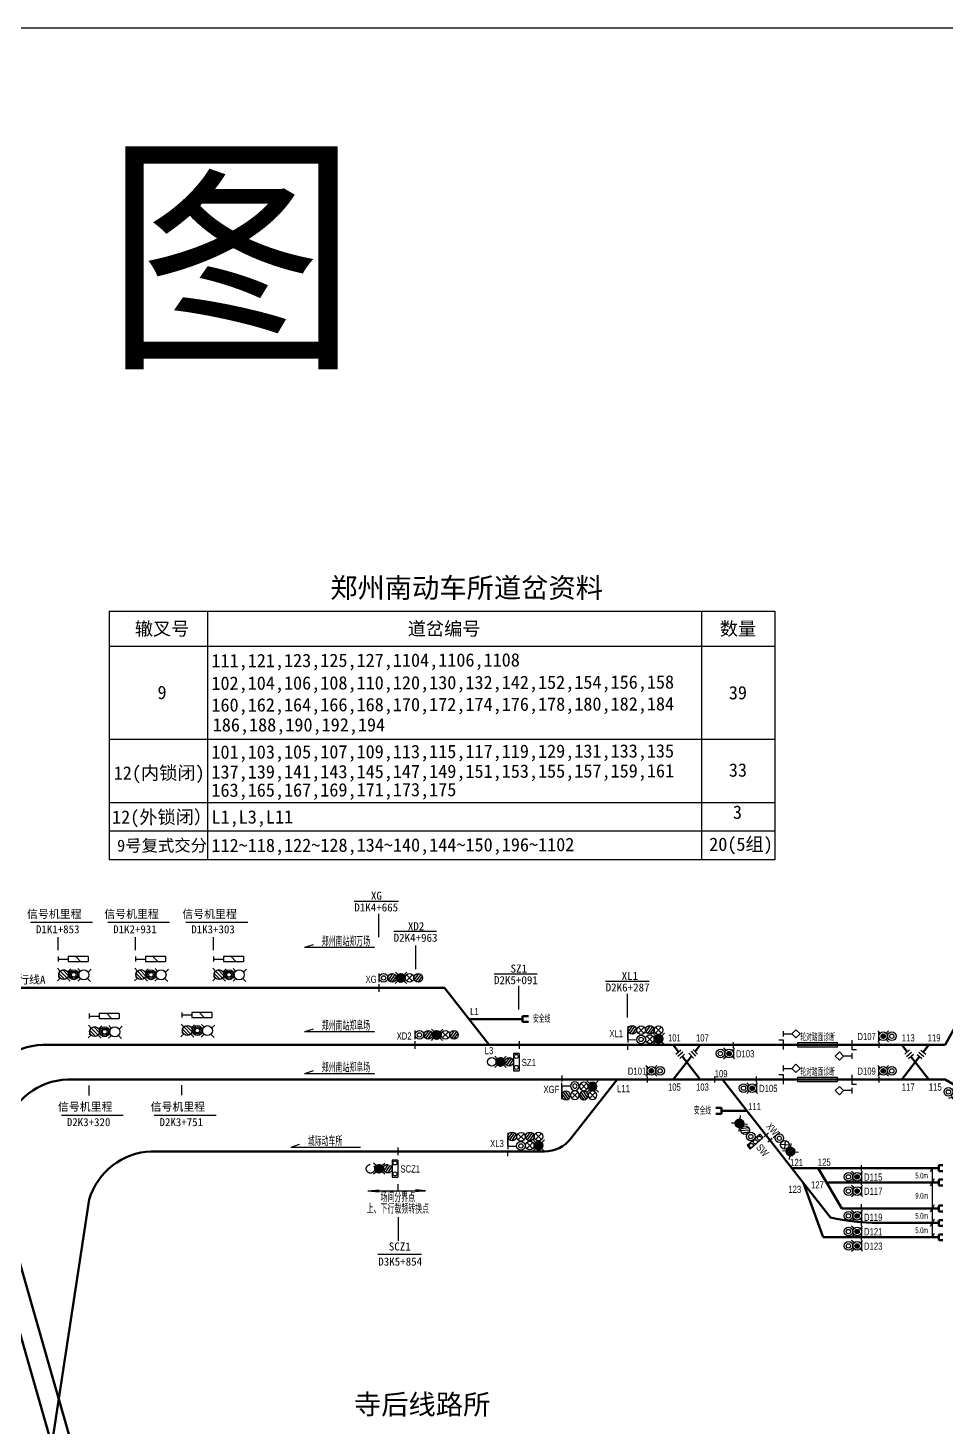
# Model space of a CAD drawing. Header units: millimetres. Extents: x -17381 to -15684, y 1883 to 2345.
# Drawn here: x -16195.3 to -16057.7, y 2135.2 to 2345 of the extents above; entities that cross this region are included whole.
import ezdxf
from ezdxf.enums import TextEntityAlignment as Align

# ---------------------------------------------------------------- set-up
doc = ezdxf.new("R2010")
doc.units = ezdxf.units.MM
doc.linetypes.add('虚线', pattern=[12, 10, -2])
for name, color, linetype in [('1', 1, 'Continuous'), ('D0', 7, 'Continuous'), ('XSK3', 7, 'Continuous'), ('ZC_新建_标注', 7, 'Continuous'), ('ZC_新建_股道', 7, 'Continuous')]:
    doc.layers.add(name, color=color, linetype=linetype)
doc.styles.add('HZ', font='complex.shx', dxfattribs={"width": 0.75, "bigfont": 'gbcbig.shx'})
doc.styles.add('HZTXT', font='rs9.shx', dxfattribs={"width": 0.7, "bigfont": 'HZTXT.SHX'})
doc.styles.get("Standard").update_dxf_attribs({"font": ''})
doc.styles.add('宋体', font='')
doc.styles.get('Standard').set_extended_font_data('SimSun')
doc.styles.get('宋体').set_extended_font_data('SimSun')

# ---------------------------------------------------------------- blocks, each defined once
blk = doc.blocks.new('A$C6B4550D8')
at = {"color": 7, "linetype": 'Continuous', "lineweight": -3}
for p, q in [((0, 10.88), (0, 3.33)), ((0.08, 4.69), (4.05, 4.68))]:
    blk.add_line(p, q, dxfattribs=at)
at = {"color": 1, "lineweight": -3}
for p, q in [((12.24, 5.08), (15.17, 6.78)), ((12.24, 4.93), (15.3, 6.7)), ((12.25, 5.25), (15.02, 6.85)), ((12.25, 4.78), (15.42, 6.62)), ((12.27, 4.64), (15.54, 6.53)), ((12.28, 5.42), (14.86, 6.91)), ((12.33, 5.6), (14.68, 6.96)), ((12.4, 5.79), (14.48, 6.99)), ((12.51, 6.01), (14.23, 7.01)), ((12.68, 6.26), (13.93, 6.98)), ((12.3, 4.5), (15.64, 6.43)), ((12.34, 4.37), (15.73, 6.33)), ((12.39, 4.25), (15.82, 6.23)), ((12.44, 4.12), (15.9, 6.12)), ((12.51, 4.01), (15.97, 6.01)), ((12.58, 3.89), (16.03, 5.89)), ((12.65, 3.78), (16.09, 5.77)), ((12.74, 3.68), (16.13, 5.64)), ((12.83, 3.58), (16.17, 5.51)), ((12.94, 3.49), (16.2, 5.37)), ((13.05, 3.4), (16.22, 5.23)), ((13.17, 3.31), (16.23, 5.08)), ((13.31, 3.24), (16.23, 4.93)), ((13.45, 3.17), (16.22, 4.77)), ((13.61, 3.11), (16.19, 4.6)), ((13.79, 3.06), (16.15, 4.42)), ((14, 3.02), (16.08, 4.22)), ((14.24, 3.01), (15.97, 4)), ((14.55, 3.03), (15.79, 3.75))]:
    blk.add_line(p, q, dxfattribs=at)
at = {"layer": '1', "color": 2, "lineweight": -3}
for p, q in [((2.16, 11.19), (0.2, 8.37)), ((3.16, 10.83), (0.84, 7.59)), ((3.8, 10.06), (1.84, 7.24)), ((10.37, 11.19), (8.41, 8.37)), ((11.36, 10.83), (9.05, 7.59)), ((12, 10.06), (10.04, 7.24))]:
    blk.add_line(p, q, dxfattribs=at)
at = {"layer": '1', "color": 7, "lineweight": -3}
for p, q in [((7.55, 10.46), (4.74, 7.64)), ((4.75, 10.45), (7.54, 7.61)), ((0, 0), (0, 2.67)), ((11.61, 6.36), (8.81, 3.54)), ((8.81, 6.35), (11.6, 3.51))]:
    blk.add_line(p, q, dxfattribs=at)
at = {"layer": '1', "color": 1, "lineweight": -3}
for p, q in [((12.98, 6.42), (11.77, 7.62)), ((15.81, 6.42), (17.01, 7.62))]:
    blk.add_line(p, q, dxfattribs=at)
at = {"layer": '1', "lineweight": -3}
for p, q in [((12.82, 3.59), (11.62, 2.39)), ((16.85, 2.39), (15.65, 3.59))]:
    blk.add_line(p, q, dxfattribs=at)
at = {"layer": '1', "color": 2, "lineweight": -3}
for centre in [(2.01, 9.21), (10.22, 9.21)]:
    blk.add_circle(centre, 2, dxfattribs=at)
at = {"layer": '1', "color": 7, "lineweight": -3}
for centre, radius in [((6.13, 4.81), 2), ((6.15, 9.05), 2), ((10.21, 4.95), 2), ((6.13, 4.81), 1)]:
    blk.add_circle(centre, radius, dxfattribs=at)
at = {"layer": '1', "color": 3, "lineweight": -3}
blk.add_circle((14.24, 9.1), 2, dxfattribs=at)
at = {"layer": '1', "color": 1, "lineweight": -3}
blk.add_circle((14.24, 5.01), 2, dxfattribs=at)
blk = doc.blocks.new('LD')
at = {"layer": '1', "color": 3}
blk.add_circle((0, 0), 1.5, dxfattribs=at)
blk = doc.blocks.new('*X12')
at = {"color": 0}
for p, q in [((-1.5, 0.06), (0.7, 1.33)), ((-1.5, -0.06), (0.8, 1.27)), ((-1.49, 0.18), (0.59, 1.38)), ((-1.49, -0.17), (0.89, 1.21)), ((-1.47, 0.31), (0.47, 1.43)), ((-1.47, -0.27), (0.97, 1.14)), ((-1.45, -0.38), (1.05, 1.07)), ((-1.43, 0.44), (0.33, 1.46)), ((-1.42, -0.48), (1.12, 0.99)), ((-1.39, -0.57), (1.19, 0.92)), ((-1.38, 0.59), (0.18, 1.49)), ((-1.35, -0.66), (1.25, 0.83)), ((-1.3, 0.75), (0, 1.5)), ((-1.3, -0.75), (1.3, 0.75)), ((-1.25, -0.83), (1.35, 0.66)), ((-1.19, -0.92), (1.39, 0.57)), ((-1.17, 0.94), (-0.23, 1.48)), ((-1.12, -0.99), (1.42, 0.48)), ((-1.05, -1.07), (1.45, 0.38)), ((-0.97, -1.14), (1.47, 0.27)), ((-0.89, -1.21), (1.49, 0.17)), ((-0.8, -1.27), (1.5, 0.06)), ((-0.7, -1.33), (1.5, -0.06)), ((-0.59, -1.38), (1.49, -0.18)), ((-0.47, -1.43), (1.47, -0.31)), ((-0.33, -1.46), (1.43, -0.44)), ((-0.18, -1.49), (1.38, -0.59)), ((0, -1.5), (1.3, -0.75)), ((0.23, -1.48), (1.17, -0.94))]:
    blk.add_line(p, q, dxfattribs=at)
blk = doc.blocks.new('HDL')
at = {"layer": '1'}
for p, q in [((-1.06, 1.06), (-1.96, 1.96)), ((1.06, 1.06), (1.96, 1.96)), ((-1.06, -1.06), (-1.96, -1.96)), ((1.96, -1.96), (1.06, -1.06))]:
    blk.add_line(p, q, dxfattribs=at)
at = {"layer": '1', "color": 1}
blk.add_circle((0, 0), 1.5, dxfattribs=at)
at = {"layer": '1'}
blk.add_blockref('*X12', (0, 0), dxfattribs=at)
blk = doc.blocks.new('UD')
at = {"layer": '1', "color": 2}
for p, q in [((0.1149, 1.4857), (-1.3549, -0.6305)), ((0.8607, 1.2175), (-0.8771, -1.2175)), ((1.3386, 0.6378), (-0.1312, -1.4784))]:
    blk.add_line(p, q, dxfattribs=at)
blk.add_circle((0, 0), 1.5, dxfattribs=at)
blk = doc.blocks.new('BD')
at = {"layer": '1', "color": 7}
for radius in [1.5, 0.75]:
    blk.add_circle((0, 0), radius, dxfattribs=at)
blk = doc.blocks.new('*X32')
at = {"color": 0}
for p, q in [((-0.75, 0.03), (0.35, 0.66)), ((-0.75, -0.08), (0.45, 0.6)), ((-0.73, 0.15), (0.23, 0.71)), ((-0.73, -0.19), (0.53, 0.53)), ((-0.69, 0.29), (0.09, 0.74)), ((-0.69, -0.29), (0.59, 0.46)), ((-0.65, -0.37), (0.65, 0.37)), ((-0.59, -0.46), (0.69, 0.29)), ((-0.58, 0.47), (-0.12, 0.74)), ((-0.53, -0.53), (0.73, 0.19)), ((-0.45, -0.6), (0.75, 0.08)), ((-0.35, -0.66), (0.75, -0.03)), ((-0.23, -0.71), (0.73, -0.15)), ((-0.09, -0.74), (0.69, -0.29)), ((0.12, -0.74), (0.58, -0.47))]:
    blk.add_line(p, q, dxfattribs=at)
blk = doc.blocks.new('ADL')
at = {"layer": '1', "color": 4}
for p, q in [((-1.06, 1.06), (-1.88, 1.88)), ((1.06, 1.06), (1.88, 1.88)), ((-1.88, -1.88), (-1.06, -1.06)), ((1.88, -1.88), (1.06, -1.06))]:
    blk.add_line(p, q, dxfattribs=at)
for radius in [1.5, 0.75]:
    blk.add_circle((0, 0), radius, dxfattribs=at)
blk.add_blockref('*X32', (0, 0), dxfattribs=at)
blk = doc.blocks.new('2syla1')
at = {"layer": '1', "color": 7}
for p, q in [((0, 1.5), (0, 4.5)), ((0, 1), (0, -1))]:
    blk.add_line(p, q, dxfattribs=at)
at = {"layer": '1', "color": 7, "rotation": 180}
for name, p in [('ADL', (1.5, 3)), ('BD', (4.5, 3))]:
    blk.add_blockref(name, p, dxfattribs=at)
blk = doc.blocks.new('BSQA')
at = {"layer": '1', "color": 7, "lineweight": -3}
blk.add_circle((0, 0), 0.35, dxfattribs=at)
blk = doc.blocks.new('2XZLA1')
at = {"layer": '1', "color": 7}
for p, q in [((0, -1), (0, 1)), ((0, -1.5), (0, -4.5))]:
    blk.add_line(p, q, dxfattribs=at)
for name, p in [('BD', (-4.5, -3)), ('ADL', (-1.5, -3))]:
    blk.add_blockref(name, p, dxfattribs=at)
blk = doc.blocks.new('JYJ')
at = {"layer": '1', "color": 1}
blk.add_line((0, 1), (0, -1), dxfattribs=at)
blk = doc.blocks.new('7DD')
at = {"layer": '1', "color": 1}
for p, q in [((0, 2), (-2.01, 2)), ((0, -2), (0, 2))]:
    blk.add_line(p, q, dxfattribs=at)
blk = doc.blocks.new('A$C15771923')
at = {"layer": '1', "color": 7, "lineweight": -3}
for p, q in [((0, 0.6), (0, 3)), ((0, 1.8), (3.6, 1.8)), ((5.4, 3.59), (3.6, 1.79)), ((3.61, 1.79), (5.4, 0)), ((7.2, 1.79), (5.4, 3.59)), ((5.4, 0), (7.2, 1.79))]:
    blk.add_line(p, q, dxfattribs=at)
blk = doc.blocks.new('A$C678E5E8B')
at = {"color": 1, "lineweight": -3}
for p, q in [((6, 4.89), (8.2, 6.16)), ((6, 4.78), (8.3, 6.1)), ((6.01, 5.01), (8.09, 6.21)), ((6.01, 4.66), (8.39, 6.04)), ((6.02, 4.56), (8.47, 5.97)), ((6.03, 5.14), (7.97, 6.26)), ((6.05, 4.46), (8.55, 5.9)), ((6.07, 5.27), (7.83, 6.29)), ((6.08, 4.36), (8.62, 5.83)), ((6.11, 4.26), (8.69, 5.75)), ((6.12, 5.42), (7.68, 6.32)), ((6.15, 4.17), (8.74, 5.67)), ((6.2, 5.58), (7.5, 6.33)), ((6.2, 4.08), (8.8, 5.58)), ((6.25, 4), (8.84, 5.49)), ((6.31, 3.92), (8.89, 5.4)), ((6.33, 5.78), (7.26, 6.31)), ((6.38, 3.84), (8.92, 5.31)), ((6.45, 3.76), (8.95, 5.21)), ((6.52, 3.69), (8.97, 5.11)), ((6.61, 3.63), (8.99, 5)), ((6.7, 3.56), (9, 4.89)), ((6.8, 3.51), (9, 4.77)), ((6.91, 3.45), (8.99, 4.65)), ((7.03, 3.41), (8.97, 4.53)), ((7.17, 3.37), (8.93, 4.39)), ((7.32, 3.34), (8.88, 4.24)), ((7.5, 3.33), (8.8, 4.08)), ((7.73, 3.35), (8.66, 3.89))]:
    blk.add_line(p, q, dxfattribs=at)
at = {"layer": '1', "color": 7, "lineweight": -3}
for p, q in [((0, 3.33), (0, 6.33)), ((11.55, 5.9), (9.43, 3.78)), ((9.45, 5.9), (11.56, 3.76)), ((0, 0), (0, 2.67))]:
    blk.add_line(p, q, dxfattribs=at)
at = {"layer": '1', "color": 2, "lineweight": -3}
for p, q in [((4.61, 6.32), (3.14, 4.2)), ((5.36, 6.05), (3.62, 3.61)), ((5.84, 5.47), (4.37, 3.35)), ((13.61, 6.32), (12.14, 4.2)), ((14.36, 6.05), (12.62, 3.61)), ((14.83, 5.47), (13.37, 3.35))]:
    blk.add_line(p, q, dxfattribs=at)
at = {"layer": '1', "color": 1, "lineweight": -3}
for p, q in [((6.56, 5.89), (5.65, 6.8)), ((8.68, 5.89), (9.58, 6.8))]:
    blk.add_line(p, q, dxfattribs=at)
at = {"layer": '1', "lineweight": -3}
for p, q in [((6.44, 3.77), (5.53, 2.87)), ((9.46, 2.87), (8.56, 3.77))]:
    blk.add_line(p, q, dxfattribs=at)
at = {"layer": '1', "color": 7, "lineweight": -3}
for radius in [1.5, 0.75]:
    blk.add_circle((1.5, 4.83), radius, dxfattribs=at)
at = {"layer": '1', "color": 2, "lineweight": -3}
for centre in [(4.5, 4.83), (13.5, 4.83)]:
    blk.add_circle(centre, 1.5, dxfattribs=at)
at = {"layer": '1', "color": 1, "lineweight": -3}
blk.add_circle((7.5, 4.83), 1.5, dxfattribs=at)
at = {"layer": '1', "color": 3, "lineweight": -3}
blk.add_circle((10.5, 4.83), 1.5, dxfattribs=at)
blk = doc.blocks.new('A$C27737F48')
at = {"color": 7}
for p, q in [((9.46, 6), (9.46, 0)), ((11.06, 6), (9.46, 6)), ((11.06, 0), (11.06, 6)), ((9.46, 0), (11.06, 0))]:
    blk.add_line(p, q, dxfattribs=at)
at = {"color": 0, "lineweight": -3}
for p, q in [((2.55, 4.38), (0.47, 3.18)), ((2.66, 4.33), (0.47, 3.06)), ((2.76, 4.27), (0.47, 2.94)), ((2.85, 4.21), (0.47, 2.83)), ((2.94, 4.14), (0.49, 2.73)), ((2.43, 4.43), (0.5, 3.31)), ((3.02, 4.07), (0.51, 2.62)), ((2.3, 4.46), (0.53, 3.44)), ((3.09, 3.99), (0.54, 2.52)), ((2.14, 4.49), (0.58, 3.59)), ((3.15, 3.92), (0.58, 2.43)), ((3.21, 3.83), (0.62, 2.34)), ((1.96, 4.5), (0.67, 3.75)), ((3.26, 3.75), (0.67, 2.25)), ((3.31, 3.66), (0.72, 2.17)), ((3.35, 3.57), (0.78, 2.08)), ((1.73, 4.48), (0.8, 3.94)), ((3.39, 3.48), (0.84, 2.01)), ((3.42, 3.38), (0.91, 1.93)), ((3.44, 3.27), (0.99, 1.86)), ((3.45, 3.17), (1.07, 1.79)), ((3.46, 3.06), (1.17, 1.73)), ((3.46, 2.94), (1.27, 1.67)), ((3.45, 2.82), (1.37, 1.62)), ((3.43, 2.69), (1.5, 1.57)), ((3.4, 2.56), (1.63, 1.54)), ((3.34, 2.41), (1.78, 1.51)), ((3.26, 2.25), (1.97, 1.5)), ((3.13, 2.06), (2.2, 1.52))]:
    blk.add_line(p, q, dxfattribs=at)
at = {"layer": '1', "lineweight": -3}
for p, q in [((0, 4.96), (0.9, 4.06)), ((3.02, 4.06), (3.93, 4.96)), ((0.9, 1.94), (0, 1.04)), ((3.02, 1.94), (3.93, 1.04))]:
    blk.add_line(p, q, dxfattribs=at)
at = {"layer": '1', "color": 7, "lineweight": -3}
blk.add_line((11.06, 6.5), (11.06, 8.5), dxfattribs=at)
at = {"layer": '1', "color": 2, "lineweight": -3}
for p, q in [((3.63, 2.36), (5.1, 4.48)), ((4.1, 1.78), (5.84, 4.22)), ((4.85, 1.51), (6.32, 3.63))]:
    blk.add_line(p, q, dxfattribs=at)
at = {"layer": '1', "color": 1, "lineweight": -3}
blk.add_circle((1.96, 3), 1.5, dxfattribs=at)
at = {"layer": '1', "color": 2, "lineweight": -3}
blk.add_circle((4.96, 3), 1.5, dxfattribs=at)
at = {"layer": '1', "color": 7, "lineweight": -3}
for radius in [1.5, 0.75]:
    blk.add_circle((7.96, 3), radius, dxfattribs=at)
at = {"layer": '1', "color": 7, "xscale": 1.999499999999211, "yscale": 1.999499999999211, "zscale": 1.999499999999211, "rotation": 90.23488360277092}
for p in [(10.34, 4.9), (10.34, 3), (10.35, 1.1)]:
    blk.add_blockref('BSQA', p, dxfattribs=at)
blk = doc.blocks.new('A$C01337755')
at = {"color": 0, "lineweight": -3}
for p, q in [((6, 4.06), (8.2, 5.33)), ((6, 3.94), (8.3, 5.27)), ((6.01, 4.18), (8.09, 5.38)), ((6.01, 3.83), (8.39, 5.21)), ((6.02, 3.73), (8.47, 5.14)), ((6.03, 4.31), (7.97, 5.43)), ((6.04, 3.62), (8.55, 5.07)), ((6.06, 4.44), (7.83, 5.46)), ((6.07, 3.52), (8.62, 4.99)), ((6.11, 3.43), (8.68, 4.92)), ((6.12, 4.59), (7.68, 5.49)), ((6.2, 4.75), (7.49, 5.5)), ((6.33, 4.94), (7.26, 5.48)), ((6.15, 3.34), (8.74, 4.83)), ((6.2, 3.25), (8.8, 4.75)), ((6.25, 3.17), (8.84, 4.66)), ((6.31, 3.08), (8.88, 4.57)), ((6.37, 3.01), (8.92, 4.48)), ((6.44, 2.93), (8.95, 4.38)), ((6.52, 2.86), (8.97, 4.27)), ((6.61, 2.79), (8.99, 4.17)), ((6.7, 2.73), (9, 4.06)), ((6.8, 2.67), (9, 3.94)), ((6.91, 2.62), (8.99, 3.82)), ((7.03, 2.57), (8.97, 3.69)), ((7.16, 2.54), (8.93, 3.56)), ((7.32, 2.51), (8.88, 3.41)), ((7.5, 2.5), (8.79, 3.25)), ((7.73, 2.52), (8.66, 3.06))]:
    blk.add_line(p, q, dxfattribs=at)
at = {"layer": '1', "color": 7, "lineweight": -3}
for p, q in [((0, 2.5), (0, 5.5)), ((5.55, 5.06), (3.44, 2.94)), ((3.45, 5.05), (5.54, 2.92)), ((0, 2), (0, 0))]:
    blk.add_line(p, q, dxfattribs=at)
at = {"layer": '1', "lineweight": -3}
for p, q in [((6.44, 5.06), (5.53, 5.96)), ((8.56, 5.06), (9.46, 5.96)), ((6.44, 2.94), (5.53, 2.04)), ((9.46, 2.04), (8.56, 2.94))]:
    blk.add_line(p, q, dxfattribs=at)
at = {"layer": '1', "color": 7, "lineweight": -3}
for centre, radius in [((1.5, 4), 1.5), ((4.5, 4), 1.5), ((1.5, 4), 0.75)]:
    blk.add_circle(centre, radius, dxfattribs=at)
at = {"layer": '1', "color": 1, "lineweight": -3}
blk.add_circle((7.5, 4), 1.5, dxfattribs=at)
blk = doc.blocks.new('XFYB1')
at = {"layer": '1', "color": 7}
for p, q in [((0, -1.94), (0, -3.44)), ((2.98, -1.94), (2.98, -3.44)), ((9, -1.94), (9, -3.44))]:
    blk.add_line(p, q, dxfattribs=at)
at = {"layer": '1', "color": 2}
blk.add_line((5.26, -1.94), (6.73, -3.44), dxfattribs=at)
at = {"layer": 'XSK3', "color": 2}
for p, q in [((0, -2.69), (2.98, -2.69)), ((9, -1.94), (2.98, -1.94)), ((2.98, -3.44), (9, -3.44))]:
    blk.add_line(p, q, dxfattribs=at)

msp = doc.modelspace()

# ---------------------------------------------------------------- linework, layer by layer
at = {"color": 0, "lineweight": -3}
for p, q in [((-16183.18, 2257.56), (-16183.18, 2220.27)), ((-16168.43, 2257.56), (-16168.43, 2220.27)), ((-16142.73, 2208.64), (-16142.73, 2212.18)), ((-16190.8, 2206.7), (-16190.8, 2208.65)), ((-16179.22, 2206.7), (-16179.22, 2208.65)), ((-16167.51, 2206.7), (-16167.51, 2208.65)), ((-16137.19, 2203.87), (-16137.19, 2207.41)), ((-16121.75, 2197.83), (-16121.75, 2201.37)), ((-16105.42, 2196.63), (-16105.42, 2200.17)), ((-16186.17, 2184.93), (-16186.17, 2186.39)), ((-16172.27, 2184.96), (-16172.27, 2186.47)), ((-16139.77, 2163.11), (-16139.77, 2166.65))]:
    msp.add_line(p, q, dxfattribs=at)
at = {"color": 0}
for p, q in [((-16183.18, 2257.56), (-16083.36, 2257.56)), ((-16094.32, 2257.56), (-16094.32, 2220.27)), ((-16083.36, 2257.56), (-16083.36, 2220.27)), ((-16183.18, 2252.32), (-16083.36, 2252.32)), ((-16139.8, 2214.03), (-16146.45, 2214.03)), ((-16194.95, 2210.89), (-16185.69, 2210.89)), ((-16183.36, 2210.89), (-16174.1, 2210.89)), ((-16171.65, 2210.89), (-16162.39, 2210.89)), ((-16152.56, 2207.52), (-16153.86, 2207.09)), ((-16134.09, 2209.49), (-16140.48, 2209.49)), ((-16143.37, 2207.09), (-16153.86, 2207.09)), ((-16118.99, 2203.12), (-16125.43, 2203.12)), ((-16102.21, 2202.03), (-16108.76, 2202.03)), ((-16152.56, 2194.87), (-16153.86, 2194.44)), ((-16143.37, 2194.44), (-16153.86, 2194.44)), ((-16152.56, 2188.61), (-16153.86, 2188.18)), ((-16143.37, 2188.18), (-16153.86, 2188.18)), ((-16190.31, 2181.97), (-16181.05, 2181.97)), ((-16176.41, 2181.97), (-16167.15, 2181.97)), ((-16154.66, 2177.55), (-16155.95, 2177.12)), ((-16145.47, 2177.12), (-16155.95, 2177.12)), ((-16059.74, 2174.01), (-16060.04, 2173.46)), ((-16059.74, 2174.01), (-16059.74, 2171.86)), ((-16059.44, 2172.41), (-16060.04, 2171.3)), ((-16059.74, 2171.86), (-16059.74, 2167.97)), ((-16144.37, 2170.63), (-16142.68, 2170.78)), ((-16144.37, 2170.63), (-16142.68, 2170.47)), ((-16144.37, 2170.63), (-16135.71, 2170.63)), ((-16139.88, 2171.64), (-16139.88, 2170.63)), ((-16135.71, 2170.63), (-16137.23, 2170.79)), ((-16135.71, 2170.63), (-16137.23, 2170.46)), ((-16059.44, 2168.52), (-16060.04, 2167.41)), ((-16059.74, 2167.97), (-16059.74, 2165.81)), ((-16059.44, 2166.37), (-16060.04, 2165.25)), ((-16059.74, 2165.81), (-16059.74, 2163.65)), ((-16059.44, 2164.21), (-16059.74, 2163.65)), ((-16136.34, 2161.06), (-16142.9, 2161.06))]:
    msp.add_line(p, q, dxfattribs=at)
at = {"color": 124, "lineweight": 70}
for p, q in [((-16036.35, 2231.38), (-16057.81, 2192.5)), ((-16132.86, 2201.04), (-16193.17, 2201.04)), ((-16132.86, 2201.04), (-16126.18, 2192.5)), ((-16121.17, 2196.38), (-16129.22, 2196.38)), ((-16163.23, 2192.5), (-16193.17, 2192.5)), ((-16057.81, 2192.5), (-16163.23, 2192.5)), ((-16098.58, 2192.49), (-16097.78, 2191.47)), ((-16095.29, 2191.52), (-16094.53, 2192.49)), ((-16064.31, 2192.5), (-16063.48, 2191.44)), ((-16061.09, 2191.42), (-16060.25, 2192.49))]:
    msp.add_line(p, q, dxfattribs=at)
at = {"color": 124, "linetype": 'Continuous', "lineweight": 70, "ltscale": 0.5}
msp.add_line((-16218.22, 2201.04), (-16193.17, 2201.04), dxfattribs=at)
at = {"color": 1, "lineweight": 70}
for p, q in [((-16098.58, 2187.31), (-16095.83, 2190.82)), ((-16097.24, 2190.79), (-16094.53, 2187.32)), ((-16064.31, 2187.31), (-16061.63, 2190.74)), ((-16062.94, 2190.75), (-16060.25, 2187.32)), ((-16163.23, 2187.31), (-16189.43, 2187.31)), ((-16057.81, 2187.31), (-16163.23, 2187.31)), ((-16057.81, 2187.31), (-16014.64, 2162.26))]:
    msp.add_line(p, q, dxfattribs=at)
at = {"color": 7, "linetype": 'Continuous'}
for p, q in [((-16098.17, 2191.12), (-16097.46, 2191.77)), ((-16097.88, 2190.8), (-16097.16, 2191.45)), ((-16097.58, 2190.47), (-16096.87, 2191.13)), ((-16096.22, 2191.24), (-16095.56, 2190.53)), ((-16095.89, 2191.54), (-16095.24, 2190.82)), ((-16095.58, 2191.83), (-16094.92, 2191.12)), ((-16063.87, 2191.09), (-16063.16, 2191.74)), ((-16063.58, 2190.77), (-16062.86, 2191.42)), ((-16063.28, 2190.44), (-16062.57, 2191.09)), ((-16062.02, 2191.08), (-16061.29, 2190.44)), ((-16061.73, 2191.41), (-16061, 2190.77)), ((-16061.44, 2191.73), (-16060.71, 2191.09))]:
    msp.add_line(p, q, dxfattribs=at)
at = {"color": 5, "lineweight": 100}
msp.add_line((-16185.5, 2121.05), (-16204.6, 2187.8), dxfattribs=at)
at = {"color": 0, "lineweight": 70}
for p, q in [((-16113.96, 2178.45), (-16107.01, 2187.31)), ((-16091.19, 2187.31), (-16087.14, 2182.13)), ((-16091.33, 2183.04), (-16092.19, 2183.04)), ((-16091.33, 2182.61), (-16091.33, 2183.04)), ((-16091.33, 2182.61), (-16091.33, 2182.17)), ((-16091.33, 2182.17), (-16092.19, 2182.17)), ((-16087.14, 2182.13), (-16083.09, 2176.96)), ((-16139.88, 2176.53), (-16155.95, 2176.53)), ((-16120.76, 2176.53), (-16139.88, 2176.53)), ((-16117.89, 2176.53), (-16120.76, 2176.53)), ((-16083.09, 2176.96), (-16079.04, 2171.78)), ((-16076.86, 2174.01), (-16080.78, 2174.01)), ((-16059.74, 2174.01), (-16076.86, 2174.01)), ((-16076.86, 2174.01), (-16073.27, 2167.97)), ((-16059.74, 2174.01), (-16058.76, 2174.01)), ((-16058.13, 2174.45), (-16058.76, 2174.45)), ((-16058.76, 2174.45), (-16058.76, 2173.58)), ((-16059.74, 2171.86), (-16075.58, 2171.86)), ((-16059.74, 2171.86), (-16058.76, 2171.86)), ((-16058.76, 2173.58), (-16058.13, 2173.58)), ((-16058.13, 2172.29), (-16058.76, 2172.29)), ((-16058.76, 2172.29), (-16058.76, 2171.42)), ((-16079.04, 2171.78), (-16074.98, 2166.6)), ((-16079.04, 2171.78), (-16076.09, 2163.65)), ((-16058.76, 2171.42), (-16058.13, 2171.42)), ((-16059.74, 2167.97), (-16073.27, 2167.97)), ((-16059.74, 2167.97), (-16058.76, 2167.97)), ((-16058.13, 2168.4), (-16058.76, 2168.4)), ((-16058.76, 2168.4), (-16058.76, 2167.54)), ((-16067.83, 2165.81), (-16058.76, 2165.81)), ((-16058.76, 2167.54), (-16058.13, 2167.54)), ((-16058.13, 2166.24), (-16058.76, 2166.24)), ((-16058.76, 2166.24), (-16058.76, 2165.38)), ((-16058.76, 2163.65), (-16076.09, 2163.65)), ((-16058.76, 2165.38), (-16058.13, 2165.38)), ((-16058.13, 2164.08), (-16058.76, 2164.08)), ((-16058.76, 2164.08), (-16058.76, 2163.22)), ((-16058.76, 2163.22), (-16058.13, 2163.22))]:
    msp.add_line(p, q, dxfattribs=at)
at = {"color": 1, "lineweight": 100}
msp.add_line((-16187.64, 2118.05), (-16206.92, 2185.43), dxfattribs=at)
at = {"color": 8, "lineweight": 70}
for p, q in [((-16155.95, 2176.53), (-16176.85, 2176.53)), ((-16186.16, 2169.31), (-16193.01, 2124.39))]:
    msp.add_line(p, q, dxfattribs=at)
at = {"color": 0}
for points in [[(-17380.59, 2345.03), (-15683.64, 2345.03), (-15683.64, 1883.17), (-17380.59, 1883.17)], [(-16079.87, 2192.84), (-16073.97, 2192.84), (-16073.97, 2192.15), (-16079.87, 2192.15)], [(-16079.87, 2187.66), (-16073.97, 2187.66), (-16073.97, 2186.97), (-16079.87, 2186.97)]]:
    msp.add_lwpolyline(points, close=True, dxfattribs=at)
at = {"color": 124, "lineweight": 70}
msp.add_arc((-16192.94, 2182.76), 9.74, 91.3927, 165.1864, dxfattribs=at)
at = {"color": 1, "lineweight": 70}
msp.add_arc((-16189.08, 2177.24), 10.08, 92.0319, 163.5632, dxfattribs=at)
at = {"color": 0, "lineweight": 70}
msp.add_arc((-16117.89, 2181.53), 5, 270, 321.9446, dxfattribs=at)
at = {"color": 8, "lineweight": 70}
msp.add_arc((-16176.49, 2166.46), 10.08, 92.0319, 163.5632, dxfattribs=at)
at = {"layer": '1', "color": 0}
for p, q in [((-16190.75, 2203.33), (-16190.76, 2202.59)), ((-16190.51, 2203.56), (-16189.48, 2202.5)), ((-16190.13, 2203.76), (-16189.28, 2202.84)), ((-16179.17, 2203.33), (-16179.17, 2202.59)), ((-16178.93, 2203.56), (-16177.9, 2202.5)), ((-16178.55, 2203.76), (-16177.7, 2202.84)), ((-16167.46, 2203.33), (-16167.46, 2202.59)), ((-16167.22, 2203.56), (-16166.19, 2202.5)), ((-16166.84, 2203.76), (-16165.99, 2202.84)), ((-16190.71, 2203.23), (-16189.81, 2202.32)), ((-16179.13, 2203.23), (-16178.23, 2202.32)), ((-16167.41, 2203.23), (-16166.52, 2202.32)), ((-16185.87, 2195.01), (-16184.84, 2193.94)), ((-16185.49, 2195.2), (-16184.64, 2194.29)), ((-16172.21, 2194.96), (-16172.22, 2194.21)), ((-16171.97, 2195.19), (-16170.94, 2194.12)), ((-16171.6, 2195.38), (-16170.74, 2194.46)), ((-16186.11, 2194.78), (-16186.11, 2194.03)), ((-16186.07, 2194.67), (-16185.17, 2193.77)), ((-16172.17, 2194.85), (-16171.27, 2193.95))]:
    msp.add_line(p, q, dxfattribs=at)
at = {"layer": '1', "color": 0, "lineweight": -3}
for p, q in [((-16101.23, 2194.26), (-16100.32, 2195.19)), ((-16100.32, 2194.26), (-16101.23, 2195.18)), ((-16121.69, 2193.07), (-16121.69, 2191.92)), ((-16105.39, 2193.31), (-16105.39, 2194.46)), ((-16122.55, 2191.2), (-16122.55, 2188.61)), ((-16121.69, 2191.2), (-16122.55, 2191.2)), ((-16121.69, 2191.2), (-16121.69, 2188.61)), ((-16122.55, 2188.61), (-16121.69, 2188.61)), ((-16115.31, 2186.35), (-16115.31, 2185.2)), ((-16110.25, 2185.4), (-16111.16, 2184.48)), ((-16111.16, 2185.4), (-16110.24, 2184.47)), ((-16123.4, 2177.34), (-16123.4, 2178.49)), ((-16119.24, 2178.29), (-16118.33, 2179.22)), ((-16118.33, 2178.29), (-16119.24, 2179.21)), ((-16139.88, 2177.1), (-16139.88, 2175.95)), ((-16141.34, 2174.58), (-16141.98, 2173.66)), ((-16141.02, 2174.46), (-16141.77, 2173.41)), ((-16140.81, 2174.21), (-16141.45, 2173.3)), ((-16139.88, 2175.23), (-16140.74, 2175.23)), ((-16140.74, 2175.23), (-16140.74, 2172.64)), ((-16139.88, 2175.23), (-16139.88, 2172.64)), ((-16140.74, 2172.64), (-16139.88, 2172.64))]:
    msp.add_line(p, q, dxfattribs=at)
at = {"layer": '1', "color": 0}
for centre, radius in [((-16189.99, 2203.04), 0.749), ((-16188.48, 2203.03), 0.749), ((-16188.48, 2203.03), 0.549), ((-16188.48, 2203.03), 0.35), ((-16186.98, 2203.01), 0.749), ((-16178.41, 2203.04), 0.749), ((-16176.9, 2203.03), 0.749), ((-16176.9, 2203.03), 0.549), ((-16176.9, 2203.03), 0.35), ((-16175.39, 2203.01), 0.749), ((-16166.7, 2203.04), 0.749), ((-16165.19, 2203.03), 0.749), ((-16165.19, 2203.03), 0.549), ((-16165.19, 2203.03), 0.35), ((-16163.68, 2203.01), 0.749), ((-16185.35, 2194.49), 0.749), ((-16183.84, 2194.47), 0.749), ((-16183.84, 2194.47), 0.549), ((-16182.33, 2194.46), 0.749), ((-16171.45, 2194.67), 0.749), ((-16169.94, 2194.65), 0.749), ((-16169.94, 2194.65), 0.549), ((-16169.94, 2194.65), 0.35), ((-16168.44, 2194.64), 0.749), ((-16183.84, 2194.47), 0.35)]:
    msp.add_circle(centre, radius, dxfattribs=at)
at = {"layer": '1', "color": 0, "linetype": '虚线', "lineweight": -3, "ltscale": 0.3}
for centre in [(-16143.98, 2173.92), (-16141.39, 2173.94)]:
    msp.add_circle(centre, 0.648, dxfattribs=at)
at = {"layer": 'D0', "color": 124, "lineweight": 70}
for p, q in [((-16121.17, 2196.38), (-16121.17, 2196.82)), ((-16121.17, 2196.82), (-16120.31, 2196.82)), ((-16121.17, 2195.95), (-16121.17, 2196.38)), ((-16121.17, 2195.95), (-16120.31, 2195.95))]:
    msp.add_line(p, q, dxfattribs=at)
at = {"layer": 'D0', "lineweight": 70}
msp.add_line((-16064.31, 2192.5), (-16064.31, 2192.5), dxfattribs=at)
at = {"layer": 'XSK3', "color": 0}
for p, q in [((-16190.51, 2203.57), (-16190.92, 2203.99)), ((-16189.36, 2203.46), (-16188.92, 2203.9)), ((-16187.46, 2203.52), (-16187.87, 2203.94)), ((-16186.31, 2203.41), (-16185.87, 2203.85)), ((-16178.93, 2203.57), (-16179.34, 2203.99)), ((-16177.78, 2203.46), (-16177.34, 2203.9)), ((-16175.88, 2203.52), (-16176.29, 2203.94)), ((-16174.73, 2203.41), (-16174.28, 2203.85)), ((-16167.22, 2203.57), (-16167.63, 2203.99)), ((-16166.07, 2203.46), (-16165.62, 2203.9)), ((-16164.17, 2203.52), (-16164.58, 2203.94)), ((-16163.02, 2203.41), (-16162.57, 2203.85)), ((-16190.52, 2202.52), (-16190.94, 2202.11)), ((-16189.46, 2202.51), (-16189.02, 2202.06)), ((-16187.47, 2202.47), (-16187.89, 2202.06)), ((-16186.41, 2202.46), (-16185.97, 2202.01)), ((-16178.94, 2202.52), (-16179.36, 2202.11)), ((-16177.88, 2202.51), (-16177.44, 2202.06)), ((-16175.89, 2202.47), (-16176.31, 2202.06)), ((-16174.83, 2202.46), (-16174.39, 2202.01)), ((-16167.23, 2202.52), (-16167.65, 2202.11)), ((-16166.17, 2202.51), (-16165.73, 2202.06)), ((-16164.18, 2202.47), (-16164.6, 2202.06)), ((-16163.12, 2202.46), (-16162.68, 2202.01)), ((-16185.87, 2195.02), (-16186.28, 2195.44)), ((-16184.72, 2194.91), (-16184.28, 2195.35)), ((-16182.82, 2194.97), (-16183.23, 2195.39)), ((-16181.67, 2194.86), (-16181.22, 2195.3)), ((-16171.98, 2195.2), (-16172.38, 2195.62)), ((-16170.82, 2195.09), (-16170.38, 2195.53)), ((-16168.93, 2195.15), (-16169.33, 2195.56)), ((-16167.77, 2195.04), (-16167.33, 2195.48)), ((-16185.88, 2193.96), (-16186.3, 2193.55)), ((-16184.82, 2193.95), (-16184.38, 2193.5)), ((-16182.83, 2193.91), (-16183.25, 2193.5)), ((-16181.77, 2193.9), (-16181.33, 2193.45)), ((-16171.99, 2194.14), (-16172.4, 2193.73)), ((-16170.93, 2194.13), (-16170.49, 2193.68)), ((-16168.93, 2194.09), (-16169.35, 2193.68)), ((-16167.88, 2194.08), (-16167.43, 2193.63))]:
    msp.add_line(p, q, dxfattribs=at)
at = {"layer": 'ZC_新建_标注', "color": 0}
for p, q in [((-16083.36, 2238.32), (-16183.18, 2238.32)), ((-16083.36, 2228.82), (-16183.18, 2228.82)), ((-16083.36, 2224.55), (-16183.18, 2224.55)), ((-16083.36, 2220.27), (-16183.18, 2220.27))]:
    msp.add_line(p, q, dxfattribs=at)
at = {"layer": 'ZC_新建_股道', "color": 0, "lineweight": 70}
msp.add_line((-16087.51, 2182.61), (-16091.33, 2182.61), dxfattribs=at)
msp.add_ellipse((-16067.83, 2295.41), major_axis=(0, 129.6), ratio=0.5, start_param=3.030986, end_param=3.141644, dxfattribs=at)

# ---------------------------------------------------------------- block references
at = {"xscale": 0.4993675000005169, "yscale": 0.4993675000005169, "zscale": 0.4993675000005169}
for p in [(-16190.81, 2206.71), (-16179.23, 2206.71), (-16167.52, 2206.71), (-16186.17, 2198.16), (-16172.27, 2198.34)]:
    msp.add_blockref('XFYB1', p, dxfattribs=at)
at = {"color": 0}
for name, p, xscale, yscale, zscale in [('A$C678E5E8B', (-16142.66, 2200.46), 0.4320000000002437, 0.4320000000002437, 0.4320000000002437), ('A$C678E5E8B', (-16137.29, 2191.92), 0.4320000000002437, 0.4320000000002437, 0.4320000000002437), ('2XZLA1', (-16089.56, 2192.5), 0.4320000000002437, 0.4320000000002437, 0.4320000000002437), ('7DD', (-16082.04, 2192.5), 0.3456000000010135, 0.3456000000010135, 0.3456), ('A$C15771923', (-16082.04, 2193.54), 0.3456000000010135, 0.3455999999996493, 0.3456), ('2syla1', (-16067.74, 2192.5), 0.4320000000002437, 0.4320000000002437, 0.4320000000002437), ('2syla1', (-16102.5, 2187.31), 0.4320000000002437, 0.4320000000002437, 0.4320000000002437), ('A$C15771923', (-16082.04, 2188.36), 0.3456000000010135, 0.3455999999996493, 0.3456), ('2syla1', (-16067.74, 2187.31), 0.4320000000002437, 0.4320000000002437, 0.4320000000002437), ('JYJ', (-16092.38, 2187.31), 0.4320000000002437, 0.4320000000002437, 0.4320000000002437), ('2XZLA1', (-16086.09, 2187.31), 0.4320000000002437, 0.4320000000002437, 0.4320000000002437), ('7DD', (-16082.04, 2187.31), 0.3456000000010135, 0.3456000000010135, 0.3456), ('2XZLA1', (-16070.36, 2174.01), 0.4320000000002437, 0.4320000000002437, 0.4320000000002437), ('2XZLA1', (-16070.36, 2171.88), 0.4320000000002437, 0.4320000000002437, 0.4320000000002437), ('2XZLA1', (-16070.36, 2168.16), 0.4320000000002437, 0.4320000000002437, 0.4320000000002437), ('2XZLA1', (-16070.36, 2165.81), 0.4320000000002437, 0.4320000000002437, 0.4320000000002437), ('2XZLA1', (-16070.36, 2163.65), 0.4320000000002437, 0.4320000000002437, 0.4320000000002437)]:
    msp.add_blockref(name, p, dxfattribs=dict(at, xscale=xscale, yscale=yscale, zscale=zscale))
at = {"color": 0, "lineweight": -3, "xscale": 0.3240000000000691, "yscale": 0.3240000000000691, "zscale": 0.3240000000000691}
for p in [(-16105.39, 2191.77), (-16123.4, 2175.8)]:
    msp.add_blockref('A$C6B4550D8', p, dxfattribs=at)
at = {"color": 0}
for name, p, xscale, yscale, zscale, rotation in [('7DD', (-16071.79, 2192.5), 0.3456000000010135, 0.3456000000010135, 0.3456, 180), ('A$C15771923', (-16071.79, 2191.45), 0.3456000000010135, 0.3455999999996493, 0.3456, 180), ('7DD', (-16071.79, 2187.31), 0.3456000000010135, 0.3456000000010135, 0.3456, 180), ('2XZLA1', (-16055, 2185.77), 0.431999999999941, 0.431999999999941, 0.431999999999941, 333.874161887303), ('A$C15771923', (-16071.79, 2186.27), 0.3456000000010135, 0.3455999999996493, 0.3456, 180), ('A$C27737F48', (-16090.18, 2180.49), 0.4319999999999189, 0.431999999998709, 0.4319999999999189, 311.0652582501617), ('A$C01337755', (-16084.41, 2177.9), 0.4320000000014126, 0.4320000000014126, 0.432, 309.7314421665293)]:
    msp.add_blockref(name, p, dxfattribs=dict(at, xscale=xscale, yscale=yscale, zscale=zscale, rotation=rotation))
at = {"color": 0, "lineweight": -3, "xscale": -0.3240000000000691, "yscale": 0.3240000000000691, "zscale": 0.324, "rotation": 180}
msp.add_blockref('A$C6B4550D8', (-16115.31, 2187.89), dxfattribs=at)
at = {"layer": '1', "color": 0, "lineweight": -3, "xscale": 0.4320000000002437, "yscale": 0.4320000000002437, "zscale": 0.4320000000002437}
for name, p in [('HDL', (-16124.5, 2189.98)), ('LD', (-16125.79, 2189.96)), ('UD', (-16123.2, 2189.98)), ('HDL', (-16142.69, 2173.94))]:
    msp.add_blockref(name, p, dxfattribs=at)
at = {"layer": '1', "color": 0, "lineweight": -3, "xscale": 0.863783999999896, "yscale": 0.863783999999896, "zscale": 0.863783999999896, "rotation": 90}
for p in [(-16122.12, 2190.77), (-16122.12, 2189.13), (-16140.31, 2174.8), (-16140.31, 2173.16)]:
    msp.add_blockref('BSQA', p, dxfattribs=at)

# ---------------------------------------------------------------- texts
at = {"color": 0, "style": '宋体'}
for s, height, p in [('郑 州 站 管 辖 范 围 高 速 铁 路 示 意 图', 28, (-16536.91, 2296.89)), ('XG', 1.21, (-16143.09, 2214.28)), ('D1K4+665', 1.21, (-16143.12, 2212.52)), ('XD2', 1.21, (-16137.14, 2209.7)), ('D2K4+963', 1.21, (-16137.22, 2207.97)), ('SZ1', 1.21, (-16121.74, 2203.34)), ('XL1', 1.21, (-16105.08, 2202.25)), ('D2K5+091', 1.21, (-16122.17, 2201.61)), ('D2K6+287', 1.21, (-16105.42, 2200.52)), ('SCZ1', 1.21, (-16139.59, 2161.66)), ('D3K5+854', 1.21, (-16139.53, 2159.4))]:
    msp.add_text(s, height=height, dxfattribs=at).set_placement(p, align=Align.CENTER)
for s, height, p in [('郑州南动车所道岔资料', 3, (-16129.57, 2261.07)), ('辙叉号', 2, (-16175.24, 2254.93)), ('道岔编号', 2, (-16132.94, 2254.93)), ('数量', 2, (-16088.87, 2254.93))]:
    msp.add_text(s, height=height, dxfattribs=at).set_placement(p, align=Align.MIDDLE_CENTER)
at = {"color": 0, "ltscale": 0.5, "style": '宋体'}
for p in [(-16195.5, 2211.54), (-16183.91, 2211.54), (-16172.2, 2211.54), (-16190.86, 2182.63), (-16176.96, 2182.63)]:
    msp.add_text('信号机里程', height=1.2, dxfattribs=at).set_placement(p)
at = {"color": 0, "style": '宋体'}
for s, p in [('D1K1+853', (-16194.15, 2209.24)), ('D1K2+931', (-16182.57, 2209.24)), ('D1K3+303', (-16170.86, 2209.24)), ('D2K3+320', (-16189.52, 2180.32)), ('D2K3+751', (-16175.62, 2180.32))]:
    msp.add_text(s, height=1.2, dxfattribs=at).set_placement(p)
at = {"color": 0, "style": 'HZ', "width": 0.8}
for s, p in [('郑州南站郑万场', (-16151.29, 2207.3)), ('郑州南站郑阜场', (-16151.29, 2194.66)), ('郑州南站郑阜场', (-16151.29, 2188.39))]:
    msp.add_text(s, height=1.296, dxfattribs=at).set_placement(p)
at = {"color": 0, "width": 0.8}
for s, style, p in [('XG', 'HZTXT', (-16144.72, 2202.34)), ('L1', 'HZTXT', (-16129.03, 2197.51)), ('安全线', 'HZ', (-16119.6, 2196.38)), ('XD2', 'HZTXT', (-16140.06, 2193.84)), ('XL1', 'HZTXT', (-16108.15, 2194.19)), ('101', 'HZTXT', (-16099.37, 2193.56)), ('107', 'HZTXT', (-16095.17, 2193.56)), ('D107', 'HZTXT', (-16070.96, 2193.76)), ('113', 'HZTXT', (-16064.3, 2193.56)), ('119', 'HZTXT', (-16060.42, 2193.56)), ('L3', 'HZTXT', (-16126.84, 2191.65)), ('D103', 'HZTXT', (-16089.17, 2191.17)), ('SZ1', 'HZTXT', (-16121.3, 2189.87)), ('D101', 'HZTXT', (-16105.39, 2188.57)), ('109', 'HZTXT', (-16092.36, 2188.19)), ('D109', 'HZTXT', (-16070.96, 2188.57)), ('105', 'HZTXT', (-16099.37, 2186.18)), ('103', 'HZTXT', (-16095.17, 2186.18)), ('D105', 'HZTXT', (-16085.7, 2185.98)), ('117', 'HZTXT', (-16064.3, 2186.18)), ('115', 'HZTXT', (-16060.24, 2186.18)), ('XGF', 'HZTXT', (-16118.04, 2185.83)), ('L11', 'HZTXT', (-16107, 2185.95)), ('安全线', 'HZ', (-16095.5, 2182.61)), ('111', 'HZTXT', (-16087.34, 2183.26)), ('XL3', 'HZTXT', (-16126.04, 2177.72)), ('SCZ1', 'HZTXT', (-16139.49, 2173.9)), ('121', 'HZTXT', (-16081.05, 2174.87)), ('125', 'HZTXT', (-16076.89, 2174.92)), ('127', 'HZTXT', (-16077.91, 2171.51)), ('D115', 'HZTXT', (-16069.97, 2172.68)), ('123', 'HZTXT', (-16081.32, 2170.84)), ('D117', 'HZTXT', (-16069.97, 2170.55)), ('D119', 'HZTXT', (-16069.97, 2166.64)), ('D121', 'HZTXT', (-16069.97, 2164.48)), ('D123', 'HZTXT', (-16069.97, 2162.32))]:
    msp.add_text(s, height=1.08, dxfattribs=dict(at, style=style)).set_placement(p, align=Align.MIDDLE_LEFT)
at = {"color": 0, "style": 'HZ', "width": 0.8}
for s, height, p in [('轮对踏面诊断', 1.08, (-16076.92, 2193.06)), ('轮对踏面诊断', 1.08, (-16076.92, 2187.87)), ('场间分界点', 1.296, (-16139.88, 2168.94)), ('上、下行载频转换点', 1.296, (-16139.88, 2167.21))]:
    msp.add_text(s, height=height, dxfattribs=at).set_placement(p, align=Align.CENTER)
at = {"color": 0, "style": 'HZTXT', "width": 0.8}
for s, p in [('XW', (-16084.31, 2180.58)), ('SW', (-16085.8, 2177.41))]:
    msp.add_text(s, height=1.08, rotation=311.0653, dxfattribs=at).set_placement(p, align=Align.MIDDLE_LEFT)
at = {"color": 0, "style": 'HZ', "width": 0.8}
msp.add_text('城际动车所', height=1.296, rotation=0.0273, dxfattribs=at).set_placement((-16153.39, 2177.34))
at = {"color": 0, "style": 'HZTXT', "width": 0.6}
for s, p in [('5.0m', (-16060.34, 2172.9)), ('9.0m', (-16060.34, 2169.88)), ('5.0m', (-16060.34, 2166.86)), ('5.0m', (-16060.34, 2164.7))]:
    msp.add_text(s, height=0.864, dxfattribs=at).set_placement(p, align=Align.MIDDLE_RIGHT)
at = {"color": 0}
msp.add_text('寺后线路所', height=3, dxfattribs=at).set_placement((-16136.24, 2137.08), align=Align.CENTER)
at = {"color": 124, "lineweight": -3, "insert": (-16167.64, 2241.51), "char_height": 2, "width": 16.3568, "attachment_point": 1, "style": '宋体'}
msp.add_mtext('{\\C0;186,188,190,192,194}', dxfattribs=at)
at = {"layer": 'ZC_新建_标注', "color": 0, "style": '宋体'}
for s, p in [('111,121,123,125,127,1104,1106,1108', (-16167.84, 2250.13)), ('102,104,106,108,110,120,130,132,142,152,154,156,158', (-16167.84, 2246.75)), ('160,162,164,166,168,170,172,174,176,178,180,182,184', (-16167.84, 2243.48)), ('101,103,105,107,109,113,115,117,119,129,131,133,135', (-16167.84, 2236.42)), ('137,139,141,143,145,147,149,151,153,155,157,159,161', (-16167.84, 2233.44)), ('163,165,167,169,171,173,175', (-16167.84, 2230.71)), ('L1,L3,L11', (-16167.83, 2226.68)), ('112~118,122~128,134~140,144~150,196~1102', (-16167.83, 2222.41))]:
    msp.add_text(s, height=2, rotation=0.1572, dxfattribs=at).set_placement(p, align=Align.MIDDLE_LEFT)
for s, height, p in [('9', 2, (-16175.24, 2245.37)), ('39', 2, (-16088.88, 2245.33)), ('12(内锁闭)', 2, (-16175.67, 2233.3)), ('33', 2, (-16088.88, 2233.73)), ('12(外锁闭）', 2, (-16175.24, 2226.68)), ('3', 2, (-16088.95, 2227.41)), ('9号复式交分', 1.8, (-16175.24, 2222.41)), ('20(5组)', 2, (-16088.42, 2222.61))]:
    msp.add_text(s, height=height, rotation=0.1572, dxfattribs=at).set_placement(p, align=Align.MIDDLE_CENTER)
msp.add_text('动车走行线A', height=1.2, rotation=0.2927, dxfattribs=at).set_placement((-16201.73, 2201.65))

doc.saveas('drawing.dxf')
